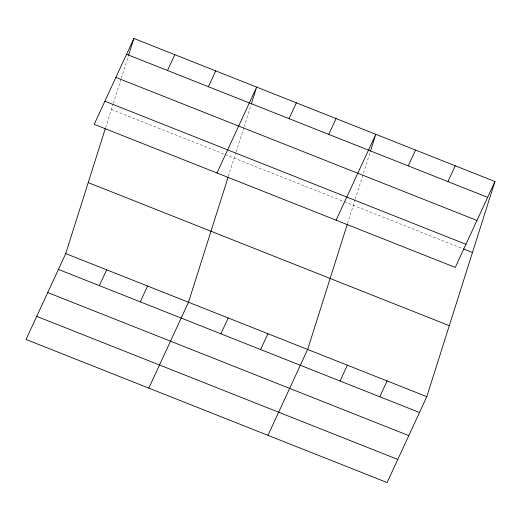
<?xml version="1.0" encoding="UTF-8"?>
<svg xmlns="http://www.w3.org/2000/svg" width="521" height="521" viewBox="0 0 521 521"><rect width="100%" height="100%" fill="white"/><g stroke="black" fill="none" stroke-linecap="round" stroke-linejoin="round"><path stroke-width="0.39" stroke-dasharray="2.6 1.95" d="M105.6 127.736L113.09 104.109M113.331 103.347L121.067 78.918M121.308 78.15L128.322 56.014M228.367 176.385L235.85 152.751M236.091 151.989L243.828 127.56M244.075 126.798L251.083 104.656M347.514 223.594L355.003 199.96M355.244 199.198L369.995 152.633M111.396 109.449L224.486 154.262M225.228 154.555L343.567 201.445M344.316 201.744L462.72 248.66"/><path stroke-width="0.78" d="M494.95 181.523L455.269 267.403L94.203 124.337L133.884 38.456L494.95 181.523L426.797 396.663L387.116 482.544L26.05 339.477L65.731 253.597L105.359 128.498M128.563 55.252L133.884 38.456M228.126 177.147L188.498 302.239L148.811 388.119M251.33 103.894L256.651 87.098L216.964 172.979M347.273 224.356L307.644 349.448L267.963 435.335M370.477 151.103L375.797 134.307L336.117 220.194M167.495 70.498L174.809 54.672M99.342 285.632L106.655 269.806M208.413 86.707L215.727 70.882M140.26 301.848L147.573 286.022M289.051 118.658L296.364 102.839M220.897 333.798L228.211 317.973M328.771 134.398L336.084 118.573M260.617 349.539L267.931 333.714M408.203 165.873L415.517 150.048M340.05 381.014L347.364 365.188M447.923 181.608L455.23 165.782M379.77 396.748L387.077 380.923M126.577 54.282L487.636 197.348M115.89 77.401L476.956 220.468M104.884 101.217L465.95 244.284M463.469 248.953L472.462 252.516M88.225 182.597L449.284 325.664M65.731 253.597L426.797 396.663M58.424 269.422L419.483 412.489M47.737 292.541L408.803 435.608M36.73 316.358L397.797 459.424"/></g></svg>
